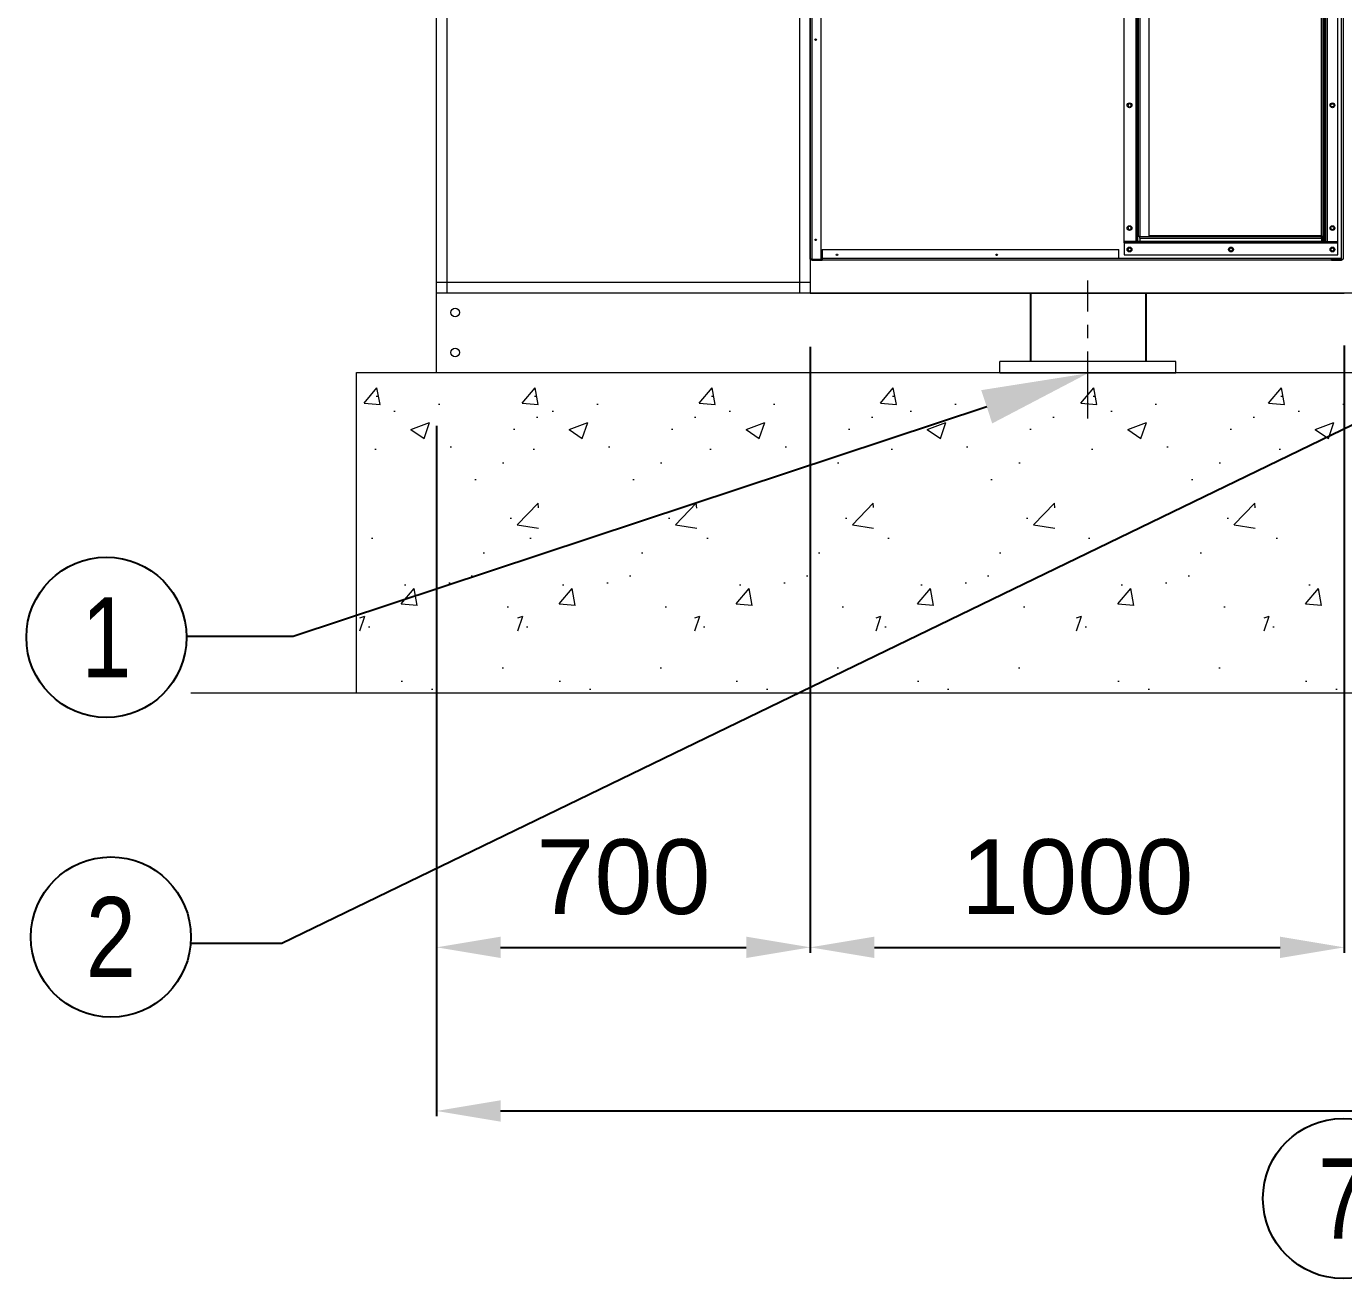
# Model space of a CAD drawing. Header units: millimetres. Extents: x -661502 to 32907, y -140885 to 22606.
# Drawn here: x 11624 to 14092, y 7549 to 9894 of the extents above; entities that cross this region are included whole.
import ezdxf
from ezdxf import colors
from ezdxf.entities.mleader import LeaderData, LeaderLine
from ezdxf.enums import TextEntityAlignment as Align
from ezdxf.math import Vec2, Vec3

# ---------------------------------------------------------------- set-up
doc = ezdxf.new("R2010")
doc.units = ezdxf.units.MM
doc.linetypes.add('CENTER', pattern=[2, 1.25, -0.25, 0.25, -0.25])
for name, color, linetype in [('냉각탑_dim', 1, 'Continuous'), ('냉각탑_text', 3, 'Continuous'), ('냉각탑_기초', 23, 'Continuous')]:
    doc.layers.add(name, color=color, linetype=linetype)
doc.styles.get("Standard").update_dxf_attribs({"font": 'arial.ttf'})
doc.dimstyles.new('1.40', dxfattribs={"dimscale": 20, "dimtxt": 1.5, "dimasz": 1, "dimexe": 0.5, "dimexo": 0.5, "dimgap": 0.5, "dimtad": 1, "dimdec": 0, "dimzin": 0, "dimdsep": 46, "dimtxsty": 'Standard', "dimcen": 0, "dimclrd": 2, "dimclre": 2, "dimclrt": 3, "dimadec": 0, "dimazin": 0, "dimtfac": 1, "dimtdec": 0, "dimtmove": 0, "dimatfit": 0, "dimfxl": 1, "dimtolj": 1, "dimtzin": 0, "dimlwd": -1, "dimlwe": -1, "dimarcsym": 0})

# ---------------------------------------------------------------- blocks, each defined once
blk = doc.blocks.new('*D348')
at = {"color": 2, "transparency": 16777216}
for p, q in [((13092.7, 9293.8), (13092.7, 8159.1)), ((12392.7, 9145.4), (12392.7, 8159.1)), ((12512.7, 8169.1), (12972.7, 8169.1))]:
    blk.add_line(p, q, dxfattribs=at)
for points in [[(12512.7, 8189.1), (12512.7, 8149.1), (12392.7, 8169.1)], [(12972.7, 8189.1), (12972.7, 8149.1), (13092.7, 8169.1)]]:
    blk.add_solid(points, dxfattribs=at)
at = {"layer": 'Defpoints', "color": 0, "transparency": 16777216}
for p in [(13092.7, 9393.8), (12392.7, 9245.4), (13092.7, 8169.1)]:
    blk.add_point(p, dxfattribs=at)
at = {"color": 3, "lineweight": 5, "transparency": 16777216, "insert": (12742.7, 8300.5), "char_height": 140, "attachment_point": 5}
blk.add_mtext('\\A1;700', dxfattribs=at)
blk = doc.blocks.new('*D352')
at = {"color": 2, "transparency": 16777216}
for p, q in [((12392.7, 9145.4), (12392.7, 7852.7)), ((20092.7, 9145.4), (20092.7, 7852.7)), ((12512.7, 7862.7), (19972.7, 7862.7))]:
    blk.add_line(p, q, dxfattribs=at)
for points in [[(12512.7, 7882.7), (12512.7, 7842.7), (12392.7, 7862.7)], [(19972.7, 7882.7), (19972.7, 7842.7), (20092.7, 7862.7)]]:
    blk.add_solid(points, dxfattribs=at)
at = {"layer": 'Defpoints', "color": 0, "transparency": 16777216}
for p in [(12392.7, 9245.4), (20092.7, 9245.4), (20092.7, 7862.7)]:
    blk.add_point(p, dxfattribs=at)
at = {"color": 3, "lineweight": 5, "transparency": 16777216, "insert": (16242.7, 7994.2), "char_height": 140, "attachment_point": 5}
blk.add_mtext('\\A1;7700', dxfattribs=at)
blk = doc.blocks.new('*D353')
at = {"color": 2, "transparency": 16777216}
for p, q in [((13092.7, 9293.8), (13092.7, 8159.1)), ((14092.7, 9296.2), (14092.7, 8159.1)), ((13212.7, 8169.1), (13972.7, 8169.1))]:
    blk.add_line(p, q, dxfattribs=at)
for points in [[(13212.7, 8189.1), (13212.7, 8149.1), (13092.7, 8169.1)], [(13972.7, 8189.1), (13972.7, 8149.1), (14092.7, 8169.1)]]:
    blk.add_solid(points, dxfattribs=at)
at = {"layer": 'Defpoints', "color": 0, "transparency": 16777216}
for p in [(13092.7, 9393.8), (14092.7, 9396.2), (14092.7, 8169.1)]:
    blk.add_point(p, dxfattribs=at)
at = {"color": 3, "lineweight": 5, "transparency": 16777216, "insert": (13592.7, 8300.5), "char_height": 140, "attachment_point": 5}
blk.add_mtext('\\A1;1000', dxfattribs=at)
blk = doc.blocks.new('A$C5FB90F76')
at = {"color": 7, "lineweight": 13}
for p, q in [((0, 0), (0, 1200)), ((2.8, 0), (2.8, 1200)), ((25, 0), (25, 1200))]:
    blk.add_line(p, q, dxfattribs=at)
at = {"color": 7, "lineweight": 13, "ltscale": 0.014}
for p, q in [((2.8, 1200), (0, 1200)), ((2.8, 0), (0, 0))]:
    blk.add_line(p, q, dxfattribs=at)
at = {"color": 7, "lineweight": 13, "ltscale": 0.111}
for p, q in [((25, 1200), (2.8, 1200)), ((2.8, 0), (25, 0))]:
    blk.add_line(p, q, dxfattribs=at)
at = {"color": 7, "lineweight": 13}
for centre in [(15, 1175), (15, 945), (15, 715), (15, 485), (15, 255), (15, 25)]:
    blk.add_circle(centre, 3, dxfattribs=at)
blk = doc.blocks.new('A$C6C1445C5')
at = {"color": 7, "lineweight": 13}
for p, q in [((0, 25), (400, 25)), ((0, 22.2), (400, 22.2)), ((0, 0), (400, 0))]:
    blk.add_line(p, q, dxfattribs=at)
at = {"color": 7, "lineweight": 13, "ltscale": 0.035}
for p, q in [((0, 22.2), (0, 25)), ((400, 22.2), (400, 25))]:
    blk.add_line(p, q, dxfattribs=at)
at = {"color": 7, "lineweight": 13, "ltscale": 0.2775}
for p, q in [((0, 22.2), (0, 0)), ((400, 0), (400, 22.2))]:
    blk.add_line(p, q, dxfattribs=at)
at = {"color": 7, "lineweight": 13}
for centre in [(10, 10), (200, 10), (390, 10)]:
    blk.add_circle(centre, 3, dxfattribs=at)
blk = doc.blocks.new('A$C01666899')
at = {"color": 4, "lineweight": 13}
for p, q in [((1212, 354), (0, 354)), ((1202.3, 347.4), (9.7, 347.4)), ((0, 343.1), (0, 2.9)), ((6.6, 343.1), (6.6, 2.9)), ((1202.3, 344), (9.7, 344)), ((10, 343.1), (10, 20)), ((11.4, 20), (11.4, 342.6)), ((11.4, 342.6), (1200.6, 342.6)), ((1200.6, 342.6), (1200.6, 20)), ((1202, 20), (1202, 343.1)), ((1205.4, 2.9), (1205.4, 343.1)), ((1212, 2.9), (1212, 343.1)), ((1202.3, 20), (9.7, 20)), ((1202.3, 3.4), (9.7, 3.4)), ((1202.3, 0), (9.7, 0))]:
    blk.add_line(p, q, dxfattribs=at)
at = {"color": 4, "lineweight": 13, "ltscale": 0.04}
for p, q in [((0, 346), (0, 354)), ((1212, 346), (1212, 354))]:
    blk.add_line(p, q, dxfattribs=at)
at = {"color": 4, "lineweight": 13, "ltscale": 0.0485}
for p, q in [((9.7, 346), (0, 346)), ((1212, 346), (1202.3, 346))]:
    blk.add_line(p, q, dxfattribs=at)
at = {"color": 4, "lineweight": 13, "ltscale": 0.007}
for p, q in [((9.7, 347.4), (9.7, 346)), ((1202.3, 347.4), (1202.3, 346))]:
    blk.add_line(p, q, dxfattribs=at)
at = {"color": 4, "lineweight": 13, "ltscale": 0.01}
blk.add_line((9.7, 346), (9.7, 344), dxfattribs=at)
at = {"color": 4, "lineweight": 13, "ltscale": 0.017}
for p, q in [((1202.3, 347.4), (1202.3, 344)), ((6.6, 343.1), (10, 343.1)), ((1205.4, 343.1), (1202, 343.1)), ((9.7, 3.4), (9.7, 0)), ((1202.3, 3.4), (1202.3, 0))]:
    blk.add_line(p, q, dxfattribs=at)
at = {"color": 4, "lineweight": 13, "ltscale": 0.033}
for p, q in [((6.6, 343.1), (0, 343.1)), ((1205.4, 343.1), (1212, 343.1)), ((6.6, 2.9), (0, 2.9)), ((1205.4, 2.9), (1212, 2.9))]:
    blk.add_line(p, q, dxfattribs=at)
at = {"color": 4, "lineweight": 13, "ltscale": 0.0085}
for p, q in [((9.7, 344), (8, 344)), ((1202.3, 344), (1204, 344)), ((9.7, 2), (8, 2)), ((1202.3, 2), (1204, 2))]:
    blk.add_line(p, q, dxfattribs=at)
at = {"color": 4, "lineweight": 13, "ltscale": 0.0045}
for p, q in [((8, 343.1), (8, 344)), ((10, 343.1), (10, 344)), ((1202, 344), (1202, 343.1)), ((1204, 344), (1204, 343.1)), ((8, 2), (8, 2.9)), ((1204, 2.9), (1204, 2))]:
    blk.add_line(p, q, dxfattribs=at)
at = {"color": 4, "lineweight": 13, "ltscale": 0.0155}
for p, q in [((6.6, 2.9), (9.7, 2.9)), ((1205.4, 2.9), (1202.3, 2.9))]:
    blk.add_line(p, q, dxfattribs=at)
at = {"color": 4, "lineweight": 13, "ltscale": 0.083}
for p, q in [((9.7, 20), (9.7, 3.4)), ((1202.3, 3.4), (1202.3, 20))]:
    blk.add_line(p, q, dxfattribs=at)
at = {"color": 4, "lineweight": 13}
for centre, radius in [((606, 316), 9), ((589.5, 316), 2), ((622.5, 316), 2)]:
    blk.add_circle(centre, radius, dxfattribs=at)
blk = doc.blocks.new('1')
at = {"color": 0, "lineweight": 20}
for p, q in [((12392.7, 9393.8), (12392.7, 12593.8)), ((12412.7, 9393.8), (12412.7, 12593.8)), ((13072.7, 12593.8), (13072.7, 9393.8)), ((13092.7, 12593.8), (13092.7, 9393.8)), ((13092.7, 9413.8), (12392.7, 9413.8)), ((12392.7, 9245.4), (12392.7, 9393.8)), ((18992.7, 9393.8), (12392.7, 9393.8)), ((13092.7, 9393.8), (14092.7, 9393.8))]:
    blk.add_line(p, q, dxfattribs=at)
at = {"color": 7, "lineweight": 20}
for p, q in [((13092.7, 9457.5), (13092.7, 12592.1)), ((13096.1, 9457.5), (13096.1, 12592.1)), ((14087.3, 12592.1), (14087.3, 9459.2)), ((14090.7, 12592.1), (14090.7, 9457.5)), ((13112.7, 12564.6), (13112.7, 9457.5)), ((13705.7, 10690.8), (13705.7, 9490.8)), ((14055.7, 10690.8), (14055.7, 9490.8)), ((13114.7, 9475.8), (13670.7, 9475.8)), ((14055.7, 9490.8), (13705.7, 9490.8)), ((14087.3, 9459.2), (13114.7, 9459.2)), ((14068.7, 9455.8), (13114.7, 9455.8))]:
    blk.add_line(p, q, dxfattribs=at)
at = {"color": 7, "lineweight": 20, "ltscale": 0.027667}
for p, q in [((13114.7, 9475.8), (13114.7, 9459.2)), ((13670.7, 9459.2), (13670.7, 9475.8)), ((13096.1, 9457.5), (13112.7, 9457.5)), ((14070.7, 9459.2), (14087.3, 9459.2)), ((14070.7, 9457.5), (14087.3, 9457.5))]:
    blk.add_line(p, q, dxfattribs=at)
at = {"color": 7, "lineweight": 20, "ltscale": 0.005667}
for p, q in [((13096.1, 9457.5), (13092.7, 9457.5)), ((13114.7, 9459.2), (13114.7, 9455.8)), ((14068.7, 9459.2), (14068.7, 9455.8)), ((14087.3, 9457.5), (14090.7, 9457.5))]:
    blk.add_line(p, q, dxfattribs=at)
at = {"color": 7, "lineweight": 20, "ltscale": 0.002833}
for p, q in [((13094.7, 9455.8), (13094.7, 9457.5)), ((13095.6, 9455.8), (13095.6, 9457.5)), ((14070.7, 9457.5), (14070.7, 9459.2)), ((14087.3, 9459.2), (14087.3, 9457.5)), ((14087.8, 9457.5), (14087.8, 9455.8)), ((14088.7, 9455.8), (14088.7, 9457.5))]:
    blk.add_line(p, q, dxfattribs=at)
at = {"color": 7, "lineweight": 20, "ltscale": 0.0015}
for p, q in [((13095.6, 9455.8), (13094.7, 9455.8)), ((14088.7, 9455.8), (14087.8, 9455.8))]:
    blk.add_line(p, q, dxfattribs=at)
at = {"color": 7, "lineweight": 20, "ltscale": 0.031833}
for p, q in [((13095.6, 9455.8), (13114.7, 9455.8)), ((14068.7, 9455.8), (14087.8, 9455.8))]:
    blk.add_line(p, q, dxfattribs=at)
at = {"color": 7, "lineweight": 20, "ltscale": 0.003333}
for p, q in [((13114.7, 9459.2), (13112.7, 9459.2)), ((13114.7, 9457.8), (13112.7, 9457.8)), ((14070.7, 9457.8), (14068.7, 9457.8)), ((14068.7, 9455.8), (14068.7, 9457.8))]:
    blk.add_line(p, q, dxfattribs=at)
at = {"color": 7, "lineweight": 20, "ltscale": 0.000512635}
blk.add_line((13114.7, 9455.8), (13114.7, 9456.1), dxfattribs=at)
at = {"color": 0, "ltscale": 30}
for p, q in [((13505.1, 9393.8), (13505.1, 9265.9)), ((13721.1, 9393.8), (13721.1, 9265.9))]:
    blk.add_line(p, q, dxfattribs=at)
at = {"color": 7, "lineweight": 15}
for p, q in [((13447.6, 9243.9), (13447.6, 9265.9)), ((13777.6, 9265.9), (13447.6, 9265.9)), ((13777.6, 9243.9), (13777.6, 9265.9)), ((13777.6, 9243.9), (13447.6, 9243.9))]:
    blk.add_line(p, q, dxfattribs=at)
at = {"lineweight": 5}
blk.add_line((12392.7, 9245.4), (20092.7, 9245.4), dxfattribs=at)
at = {"color": 7, "lineweight": 20}
for centre, radius in [((13102.7, 9868.8), 1.5), ((13690.7, 9745.8), 4.5), ((14070.7, 9745.8), 4.5), ((13690.7, 9515.8), 4.5), ((14070.7, 9515.8), 4.5), ((13102.7, 9493.8), 1.5), ((13690.7, 9475.8), 4.5), ((13880.7, 9475.8), 4.5), ((14070.7, 9475.8), 4.5), ((13142.7, 9465.8), 1.5), ((13441.7, 9465.8), 1.5)]:
    blk.add_circle(centre, radius, dxfattribs=at)
at = {"lineweight": 20}
for centre in [(12427.7, 9357.9), (12427.7, 9282.9)]:
    blk.add_circle(centre, 8, dxfattribs=at)
at = {"lineweight": 20, "xscale": -1}
blk.add_blockref('A$C5FB90F76', (13705.7, 9490.8), dxfattribs=at)
at = {"lineweight": 20, "rotation": 270}
blk.add_blockref('A$C01666899', (13707.3, 10702.2), dxfattribs=at)
at = {"lineweight": 20}
for name, p in [('A$C5FB90F76', (14055.7, 9490.8)), ('A$C6C1445C5', (13680.7, 9465.8))]:
    blk.add_blockref(name, p, dxfattribs=at)

msp = doc.modelspace()

# ---------------------------------------------------------------- hatches: boundary and pattern name
at = {"layer": '냉각탑_기초', "lineweight": 20, "ltscale": 30}
h = msp.add_hatch(dxfattribs=at)
h.set_pattern_fill('AR-CONC', color=256, scale=50, style=0)
h.set_pattern_definition([(50, (-2344.74, -7295.88), (358.63, -31.376), [37.5, -412.5]), (355, (-2344.74, -7295.88), (-69.3757, 376.096), [30, -330]), (100.4514, (-2314.86, -7298.5), (289.2547, 344.72), [31.87, -350.571]), (46.1842, (-2344.74, -7195.9), (533.6205, -82.7595), [56.25, -618.75]), (96.6356, (-2300.27, -7202.8), (467.331, 487.059), [47.805, -525.856]), (351.1842, (-2344.74, -7195.9), (467.331, 487.059), [45, -495]), (21, (-2294.74, -7220.88), (298.4535, -201.3094), [37.5, -412.5]), (326, (-2294.74, -7220.88), (121.6577, 362.575), [30, -330]), (71.4514, (-2269.87, -7237.65), (420.1113, 161.265), [31.87, -350.571]), (37.5, (-2344.74, -7295.88), (6.0799, 166.4469), [0, -326, 0, -335, 0, -331.25]), (7.5, (-2344.74, -7295.88), (131.5348, 197.2059), [0, -191, 0, -318.5, 0, -126.25]), (327.5, (-2456.24, -7295.88), (266.9112, -11.2774), [0, -125, 0, -390, 0, -517.5]), (317.5, (-2506.24, -7295.88), (291.593, 50.0525), [0, -162.5, 0, -259, 0, -367.5])])
h.paths.add_polyline_path([(12583.8, 9245.4), (12248.8, 9245.4), (12248.8, 8645.4), (12583.8, 8645.4)])
h = msp.add_hatch(dxfattribs=at)
h.set_pattern_fill('AR-CONC', color=256, scale=50, style=0)
h.set_pattern_definition([(50, (-2048.56, -7295.88), (358.63, -31.376), [37.5, -412.5]), (355, (-2048.56, -7295.88), (-69.3757, 376.096), [30, -330]), (100.4514, (-2018.68, -7298.5), (289.2547, 344.72), [31.87, -350.571]), (46.1842, (-2048.56, -7195.9), (533.6205, -82.7595), [56.25, -618.75]), (96.6356, (-2004.1, -7202.8), (467.331, 487.059), [47.805, -525.856]), (351.1842, (-2048.56, -7195.9), (467.331, 487.059), [45, -495]), (21, (-1998.56, -7220.88), (298.4535, -201.3094), [37.5, -412.5]), (326, (-1998.56, -7220.88), (121.6577, 362.575), [30, -330]), (71.4514, (-1973.7, -7237.65), (420.1113, 161.265), [31.87, -350.571]), (37.5, (-2048.56, -7295.88), (6.0799, 166.4469), [0, -326, 0, -335, 0, -331.25]), (7.5, (-2048.56, -7295.88), (131.5348, 197.2059), [0, -191, 0, -318.5, 0, -126.25]), (327.5, (-2160.06, -7295.88), (266.9112, -11.2774), [0, -125, 0, -390, 0, -517.5]), (317.5, (-2210.06, -7295.88), (291.593, 50.0525), [0, -162.5, 0, -259, 0, -367.5])])
h.paths.add_polyline_path([(12880, 9245.4), (12545, 9245.4), (12545, 8645.4), (12880, 8645.4)])
h = msp.add_hatch(dxfattribs=at)
h.set_pattern_fill('AR-CONC', color=256, scale=50, style=0)
h.set_pattern_definition([(50, (-1717.1, -7295.88), (358.63, -31.376), [37.5, -412.5]), (355, (-1717.1, -7295.88), (-69.3757, 376.096), [30, -330]), (100.4514, (-1687.2, -7298.5), (289.2547, 344.72), [31.87, -350.571]), (46.1842, (-1717.1, -7195.9), (533.6205, -82.7595), [56.25, -618.75]), (96.6356, (-1672.6, -7202.8), (467.331, 487.059), [47.805, -525.856]), (351.1842, (-1717.1, -7195.9), (467.331, 487.059), [45, -495]), (21, (-1667.1, -7220.88), (298.4535, -201.3094), [37.5, -412.5]), (326, (-1667.1, -7220.88), (121.6577, 362.575), [30, -330]), (71.4514, (-1642.2, -7237.65), (420.1113, 161.265), [31.87, -350.571]), (37.5, (-1717.09, -7295.88), (6.0799, 166.4469), [0, -326, 0, -335, 0, -331.25]), (7.5, (-1717.09, -7295.88), (131.5348, 197.2059), [0, -191, 0, -318.5, 0, -126.25]), (327.5, (-1828.59, -7295.88), (266.9112, -11.2774), [0, -125, 0, -390, 0, -517.5]), (317.5, (-1878.59, -7295.88), (291.593, 50.0525), [0, -162.5, 0, -259, 0, -367.5])])
h.paths.add_polyline_path([(13211.4, 9245.4), (12876.4, 9245.4), (12876.4, 8645.4), (13211.4, 8645.4)])
h = msp.add_hatch(dxfattribs=at)
h.set_pattern_fill('AR-CONC', color=256, scale=50, style=0)
h.set_pattern_definition([(50, (-1377.63, -7295.88), (358.63, -31.376), [37.5, -412.5]), (355, (-1377.63, -7295.88), (-69.3757, 376.096), [30, -330]), (100.4514, (-1347.74, -7298.5), (289.2547, 344.72), [31.87, -350.571]), (46.1842, (-1377.63, -7195.9), (533.6205, -82.7595), [56.25, -618.75]), (96.6356, (-1333.16, -7202.8), (467.331, 487.059), [47.805, -525.856]), (351.1842, (-1377.6, -7195.9), (467.331, 487.059), [45, -495]), (21, (-1327.63, -7220.88), (298.4535, -201.3094), [37.5, -412.5]), (326, (-1327.63, -7220.88), (121.6577, 362.575), [30, -330]), (71.4514, (-1302.76, -7237.65), (420.1113, 161.265), [31.87, -350.571]), (37.5, (-1377.63, -7295.88), (6.0799, 166.4469), [0, -326, 0, -335, 0, -331.25]), (7.5, (-1377.63, -7295.88), (131.5348, 197.2059), [0, -191, 0, -318.5, 0, -126.25]), (327.5, (-1489.13, -7295.88), (266.9112, -11.2774), [0, -125, 0, -390, 0, -517.5]), (317.5, (-1539.13, -7295.88), (291.593, 50.0525), [0, -162.5, 0, -259, 0, -367.5])])
h.paths.add_polyline_path([(13550.9, 9245.4), (13215.9, 9245.4), (13215.9, 8645.4), (13550.9, 8645.4)])
h = msp.add_hatch(dxfattribs=at)
h.set_pattern_fill('AR-CONC', color=256, scale=50, style=0)
h.set_pattern_definition([(50, (-1002.22, -7295.88), (358.63, -31.376), [37.5, -412.5]), (355, (-1002.22, -7295.88), (-69.3757, 376.096), [30, -330]), (100.4514, (-972.34, -7298.5), (289.2547, 344.72), [31.87, -350.571]), (46.1842, (-1002.22, -7195.9), (533.6205, -82.7595), [56.25, -618.75]), (96.6356, (-957.75, -7202.8), (467.331, 487.059), [47.805, -525.856]), (351.1842, (-1002.2, -7195.9), (467.331, 487.059), [45, -495]), (21, (-952.22, -7220.88), (298.4535, -201.3094), [37.5, -412.5]), (326, (-952.22, -7220.88), (121.6577, 362.575), [30, -330]), (71.4514, (-927.35, -7237.65), (420.1113, 161.265), [31.87, -350.571]), (37.5, (-1002.22, -7295.88), (6.0799, 166.4469), [0, -326, 0, -335, 0, -331.25]), (7.5, (-1002.22, -7295.88), (131.5348, 197.2059), [0, -191, 0, -318.5, 0, -126.25]), (327.5, (-1113.72, -7295.88), (266.9112, -11.2774), [0, -125, 0, -390, 0, -517.5]), (317.5, (-1163.72, -7295.88), (291.593, 50.0525), [0, -162.5, 0, -259, 0, -367.5])])
h.paths.add_polyline_path([(13926.3, 9245.4), (13591.3, 9245.4), (13591.3, 8645.4), (13926.3, 8645.4)])
h = msp.add_hatch(dxfattribs=at)
h.set_pattern_fill('AR-CONC', color=256, scale=50, style=0)
h.set_pattern_definition([(50, (-650.78, -7295.88), (358.63, -31.376), [37.5, -412.5]), (355, (-650.78, -7295.88), (-69.3757, 376.096), [30, -330]), (100.4514, (-620.9, -7298.5), (289.2547, 344.72), [31.87, -350.571]), (46.1842, (-650.8, -7195.9), (533.6205, -82.7595), [56.25, -618.75]), (96.6356, (-606.3, -7202.8), (467.331, 487.059), [47.805, -525.856]), (351.1842, (-650.8, -7195.9), (467.331, 487.059), [45, -495]), (21, (-600.78, -7220.88), (298.4535, -201.3094), [37.5, -412.5]), (326, (-600.78, -7220.88), (121.6577, 362.575), [30, -330]), (71.4514, (-575.9, -7237.65), (420.1113, 161.265), [31.87, -350.571]), (37.5, (-650.78, -7295.88), (6.0799, 166.4469), [0, -326, 0, -335, 0, -331.25]), (7.5, (-650.78, -7295.88), (131.5348, 197.2059), [0, -191, 0, -318.5, 0, -126.25]), (327.5, (-762.28, -7295.88), (266.9112, -11.2774), [0, -125, 0, -390, 0, -517.5]), (317.5, (-812.28, -7295.88), (291.593, 50.0525), [0, -162.5, 0, -259, 0, -367.5])])
h.paths.add_polyline_path([(14277.7, 9245.4), (13942.7, 9245.4), (13942.7, 8645.4), (14277.7, 8645.4)])

# ---------------------------------------------------------------- linework, layer by layer
at = {"color": 1, "linetype": 'CENTER', "lineweight": 20, "ltscale": 100}
msp.add_line((13612.6, 9159.6), (13612.6, 9417.8), dxfattribs=at)
at = {"layer": '냉각탑_dim', "linetype": 'ByBlock', "lineweight": -3}
for centre in [(11774.3, 8749.6), (11782.6, 8188.3), (14090.6, 7698.8)]:
    msp.add_circle(centre, 150, dxfattribs=at)
at = {"layer": '냉각탑_기초', "lineweight": 20, "ltscale": 30}
for p, q in [((12242.7, 8645.4), (12242.7, 9245.4)), ((12242.7, 9245.4), (20242.7, 9245.4)), ((11932.5, 8645.4), (20517.9, 8645.4))]:
    msp.add_line(p, q, dxfattribs=at)

# ---------------------------------------------------------------- block references
msp.add_blockref('1', (0, 0))

# ---------------------------------------------------------------- texts
at = {"layer": '냉각탑_text', "width": 0.8}
for s, p in [('1', (11774.3, 8749.6)), ('2', (11782.6, 8188.3)), ('7', (14090.6, 7698.8))]:
    msp.add_text(s, height=150, dxfattribs=at).set_placement(p, align=Align.MIDDLE_CENTER)

# ---------------------------------------------------------------- dimensions: what is measured, and where the dimension line sits
at = {"lineweight": 5}
for base, p1, p2, picture, middle in [((13092.7, 8169.1), (12392.7, 9245.4), (13092.7, 9393.8), '*D348', (12742.7, 8300.5)), ((14092.7, 8169.1), (13092.7, 9393.8), (14092.7, 9396.2), '*D353', (13592.7, 8300.5)), ((20092.7, 7862.7), (12392.7, 9245.4), (20092.7, 9245.4), '*D352', (16242.7, 7994.2))]:
    dim = msp.add_linear_dim(base=base, p1=p1, p2=p2, dimstyle='1.40', override={"dimtxt": 7, "dimasz": 6, "dimexo": 5, "dimgap": 3}, dxfattribs=at)
    dim.commit()
    dim.dimension.update_dxf_attribs({"geometry": picture, "text_midpoint": middle})

# ---------------------------------------------------------------- leaders
at = {"layer": '냉각탑_dim', "lineweight": -3}
ml = msp.add_multileader_mtext('Standard', dxfattribs=at)
ml.set_content('')
ml.set_leader_properties(color=256)
ml.build(insert=Vec2(0, 0))
ml.multileader.update_dxf_attribs({"text_right_attachment_type": 6, "dogleg_length": 5, "arrow_head_size": 199.5, "scale": 30})
ctx = ml.context
ctx.base_point, ctx.scale, ctx.char_height, ctx.arrow_head_size, ctx.landing_gap_size, ctx.plane_origin = Vec3(11924.3, 8751.4), 30, 7.18, 199.5, 3.59, Vec3(13742.7, 7747)
ctx.right_attachment, ctx.text_align_type = 6, 2
notes = []
notes.append((ctx, [(0, (1, 1, 0), (12123.8, 8751.4), (-1, 0), 199.5, [(0, [(13612.6, 9243.9)], 0, [])])]))
ctx.mtext, ml.multileader.dxf.content_type = None, 0
ml = msp.add_multileader_mtext('Standard', dxfattribs=at)
ml.set_content('')
ml.set_leader_properties(color=256)
ml.build(insert=Vec2(0, 0))
ml.multileader.update_dxf_attribs({"text_right_attachment_type": 6, "dogleg_length": 5, "arrow_head_size": 199.5, "scale": 30})
ctx = ml.context
ctx.base_point, ctx.scale, ctx.char_height, ctx.arrow_head_size, ctx.landing_gap_size, ctx.plane_origin = Vec3(11932.1, 8176.5), 30, 7.18, 199.5, 3.59, Vec3(14437.9, 7746.9)
ctx.right_attachment, ctx.text_align_type = 6, 2
notes.append((ctx, [(0, (1, 1, 0), (12103, 8176.5), (-1, 0), 170.9, [(0, [(14307.8, 9243.8)], 0, [])])]))
ctx.mtext, ml.multileader.dxf.content_type = None, 0
for ctx, leaders in notes:
    for number, flags, end, landing, length, lines in leaders:
        leader = LeaderData()
        leader.index, (leader.has_last_leader_line, leader.has_dogleg_vector, leader.attachment_direction) = number, flags
        leader.last_leader_point, leader.dogleg_vector, leader.dogleg_length = Vec3(end), Vec3(landing), length
        for number, points, colour, breaks in lines:
            line = LeaderLine()
            line.index, line.vertices, line.color, line.breaks = number, Vec3.list(points), colors.encode_raw_color(colour), breaks
            leader.lines.append(line)
        ctx.leaders.append(leader)

doc.saveas('drawing.dxf')
